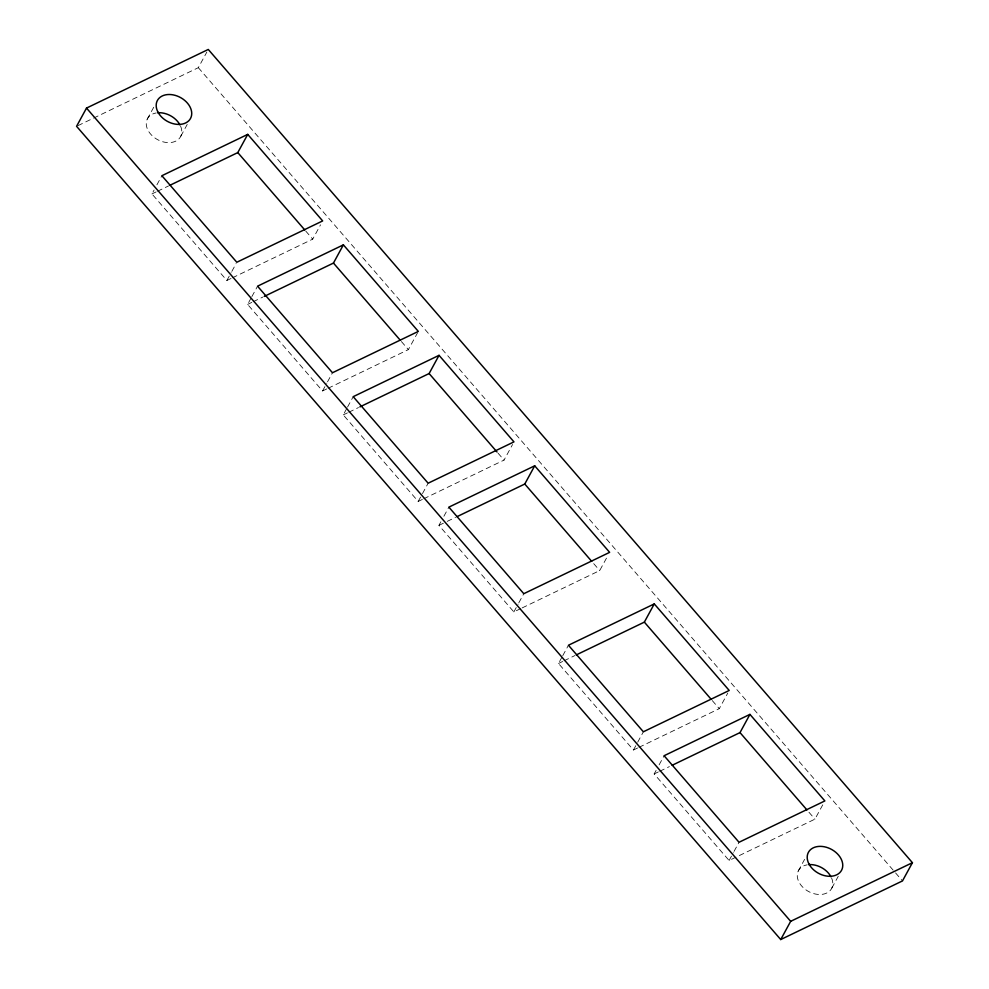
<?xml version="1.0" encoding="UTF-8"?>
<svg xmlns="http://www.w3.org/2000/svg" width="989" height="989" viewBox="0 0 989 989"><rect width="100%" height="100%" fill="white"/><g stroke="black" fill="none" stroke-linecap="round" stroke-linejoin="round"><path stroke-width="0.74" stroke-dasharray="4.95 3.71" d="M147.2 119.199L154.296 106.194M77.958 125.64L198.332 67.672L206.849 52.058M180.851 136.148L187.23 124.429M231.043 278.478L226.889 280.468L151.96 193.931L154.086 190.024M156.917 184.819L161.887 175.721M226.889 280.468L231.142 272.667M231.859 271.369L236.111 263.556M326.704 388.949L322.55 390.952L247.621 304.414L251.157 297.899M251.874 296.601L257.548 286.192M232.427 277.81L312.722 239.14L320.535 224.824M322.55 390.952L326.803 383.151M327.52 381.841L332.477 372.742M422.365 499.433L418.211 501.435L343.27 414.886L346.818 408.383M347.535 407.085L353.209 396.676M328.088 388.281L408.383 349.612L417.605 332.7M418.211 501.435L421.759 494.92M422.464 493.622L428.138 483.213M520.783 608.581L513.86 611.907L438.931 525.369L441.057 521.463M443.9 516.258L448.87 507.147M423.749 498.765L504.044 460.095L512.562 444.481M513.86 611.907L518.125 604.106M518.829 602.796L523.799 593.697M522.167 607.914L599.705 570.566L607.506 556.263M637.596 748.005L633.442 750.008L558.501 663.471L562.049 656.956M562.766 655.658L568.44 645.248M633.442 750.008L636.99 743.505M637.695 742.207L643.369 731.786M822.737 804.836L814.936 819.152L729.103 860.492L654.162 773.942L656.288 770.048M659.131 764.843L664.101 755.732M638.981 747.338L719.275 708.668L727.793 693.054M729.103 860.492L733.356 852.679M734.061 851.381L739.03 842.269M798.222 871.074L804.601 859.367M831.86 888.011L838.252 876.303M151.96 193.931L156.114 191.928M157.498 191.26L168.575 185.932M247.621 304.414L251.762 302.411M253.147 301.744L262.839 297.071M343.27 414.886L347.423 412.895M348.808 412.228L358.5 407.555M438.931 525.369L445.854 522.031M447.238 521.364L455.546 517.371M558.501 663.471L562.654 661.468M564.039 660.8L575.116 655.46M654.162 773.942L658.315 771.939M659.7 771.284L669.392 766.611M198.332 67.672L902.487 880.915M305.737 231.055L312.722 239.14M401.398 341.539L408.383 349.612M498.048 453.172L504.044 460.095M593.709 563.643L599.705 570.566M712.278 700.595L719.275 708.668M808.94 812.229L814.936 819.152M831.625 878.096A18.84 13.599 28.6 0 1 821.933 894.39A18.84 13.599 28.6 0 1 798.852 881.854A18.84 13.599 28.6 0 1 807.209 864.831M180.616 126.233A18.84 13.599 28.6 0 1 170.912 142.515A18.84 13.599 28.6 0 1 147.843 129.979A18.84 13.599 28.6 0 1 156.2 112.956"/><path stroke-width="1.48" d="M86.513 108.085L76.573 126.308L780.729 939.55L902.487 880.915L912.427 862.692L208.271 49.45L86.513 108.085L790.668 921.328L780.729 939.55M169.96 185.264L237.793 152.59L247.732 134.38L322.661 220.918L236.816 262.258L161.887 175.721L247.732 134.38M264.224 296.416L333.454 263.074L343.381 244.852L418.322 331.402L332.477 372.742L257.548 286.192L343.381 244.852M359.885 406.887L429.115 373.545L439.042 355.335L513.971 441.873L428.138 483.213L353.209 396.676L439.042 355.335M456.93 516.703L524.776 484.029L534.703 465.807L609.632 552.357L523.799 593.697L448.87 507.147L534.703 465.807M576.5 654.805L644.346 622.13L654.273 603.908L729.214 690.458L643.369 731.786L568.44 645.248L654.273 603.908M672.161 765.276L740.007 732.602L749.934 714.392L824.863 800.929L739.03 842.269L664.101 755.732L749.934 714.392M790.668 921.328L912.427 862.692M237.793 152.59L304.736 229.905M333.454 263.074L400.397 340.377M429.115 373.545L497.047 452.01M524.776 484.029L591.706 561.344M644.346 622.13L711.289 699.433M740.007 732.602L806.937 809.917M808.631 864.646A18.84 13.599 28.6 0 1 831.007 876.81M157.622 112.783A18.84 13.599 28.6 0 1 179.986 124.935M809.014 864.065A18.84 13.599 28.6 0 0 839.735 872.706A18.84 13.599 28.6 0 0 826.174 847.214A18.84 13.599 28.6 0 0 809.014 864.065M157.993 112.19A18.84 13.599 28.6 0 0 188.714 120.831A18.84 13.599 28.6 0 0 175.164 95.352A18.84 13.599 28.6 0 0 157.993 112.19"/></g></svg>
